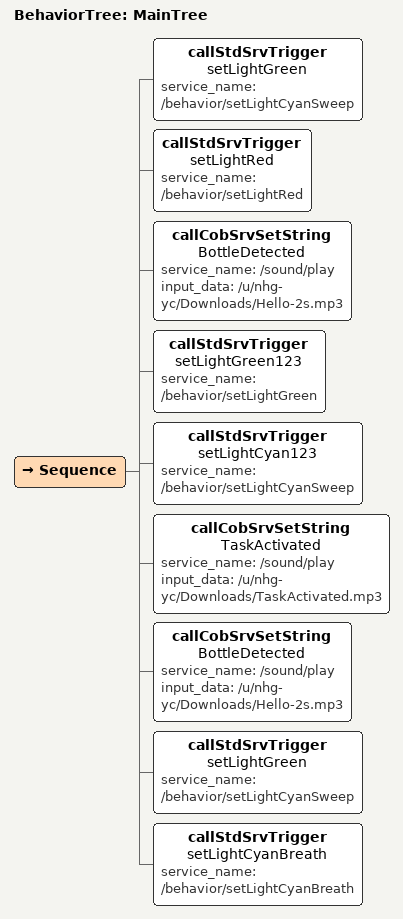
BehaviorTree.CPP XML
<root BTCPP_format="4">
    <BehaviorTree ID="MainTree">
        <Sequence>
            <callStdSrvTrigger name="setLightGreen" service_name="/behavior/setLightCyanSweep"/>
            <callStdSrvTrigger name="setLightRed" service_name="/behavior/setLightRed"/>
            <callCobSrvSetString name="BottleDetected" service_name="/sound/play" input_data="/u/nhg-yc/Downloads/Hello-2s.mp3"/>
            <callStdSrvTrigger name="setLightGreen123" service_name="/behavior/setLightGreen"/>
            <callStdSrvTrigger name="setLightCyan123" service_name="/behavior/setLightCyanSweep"/>
            <callCobSrvSetString name="TaskActivated" service_name="/sound/play" input_data="/u/nhg-yc/Downloads/TaskActivated.mp3"/>
            <callCobSrvSetString name="BottleDetected" service_name="/sound/play" input_data="/u/nhg-yc/Downloads/Hello-2s.mp3"/>
            <callStdSrvTrigger name="setLightGreen" service_name="/behavior/setLightCyanSweep"/>
            <callStdSrvTrigger name="setLightCyanBreath" service_name="/behavior/setLightCyanBreath"/>
        </Sequence>
    </BehaviorTree>
</root>
